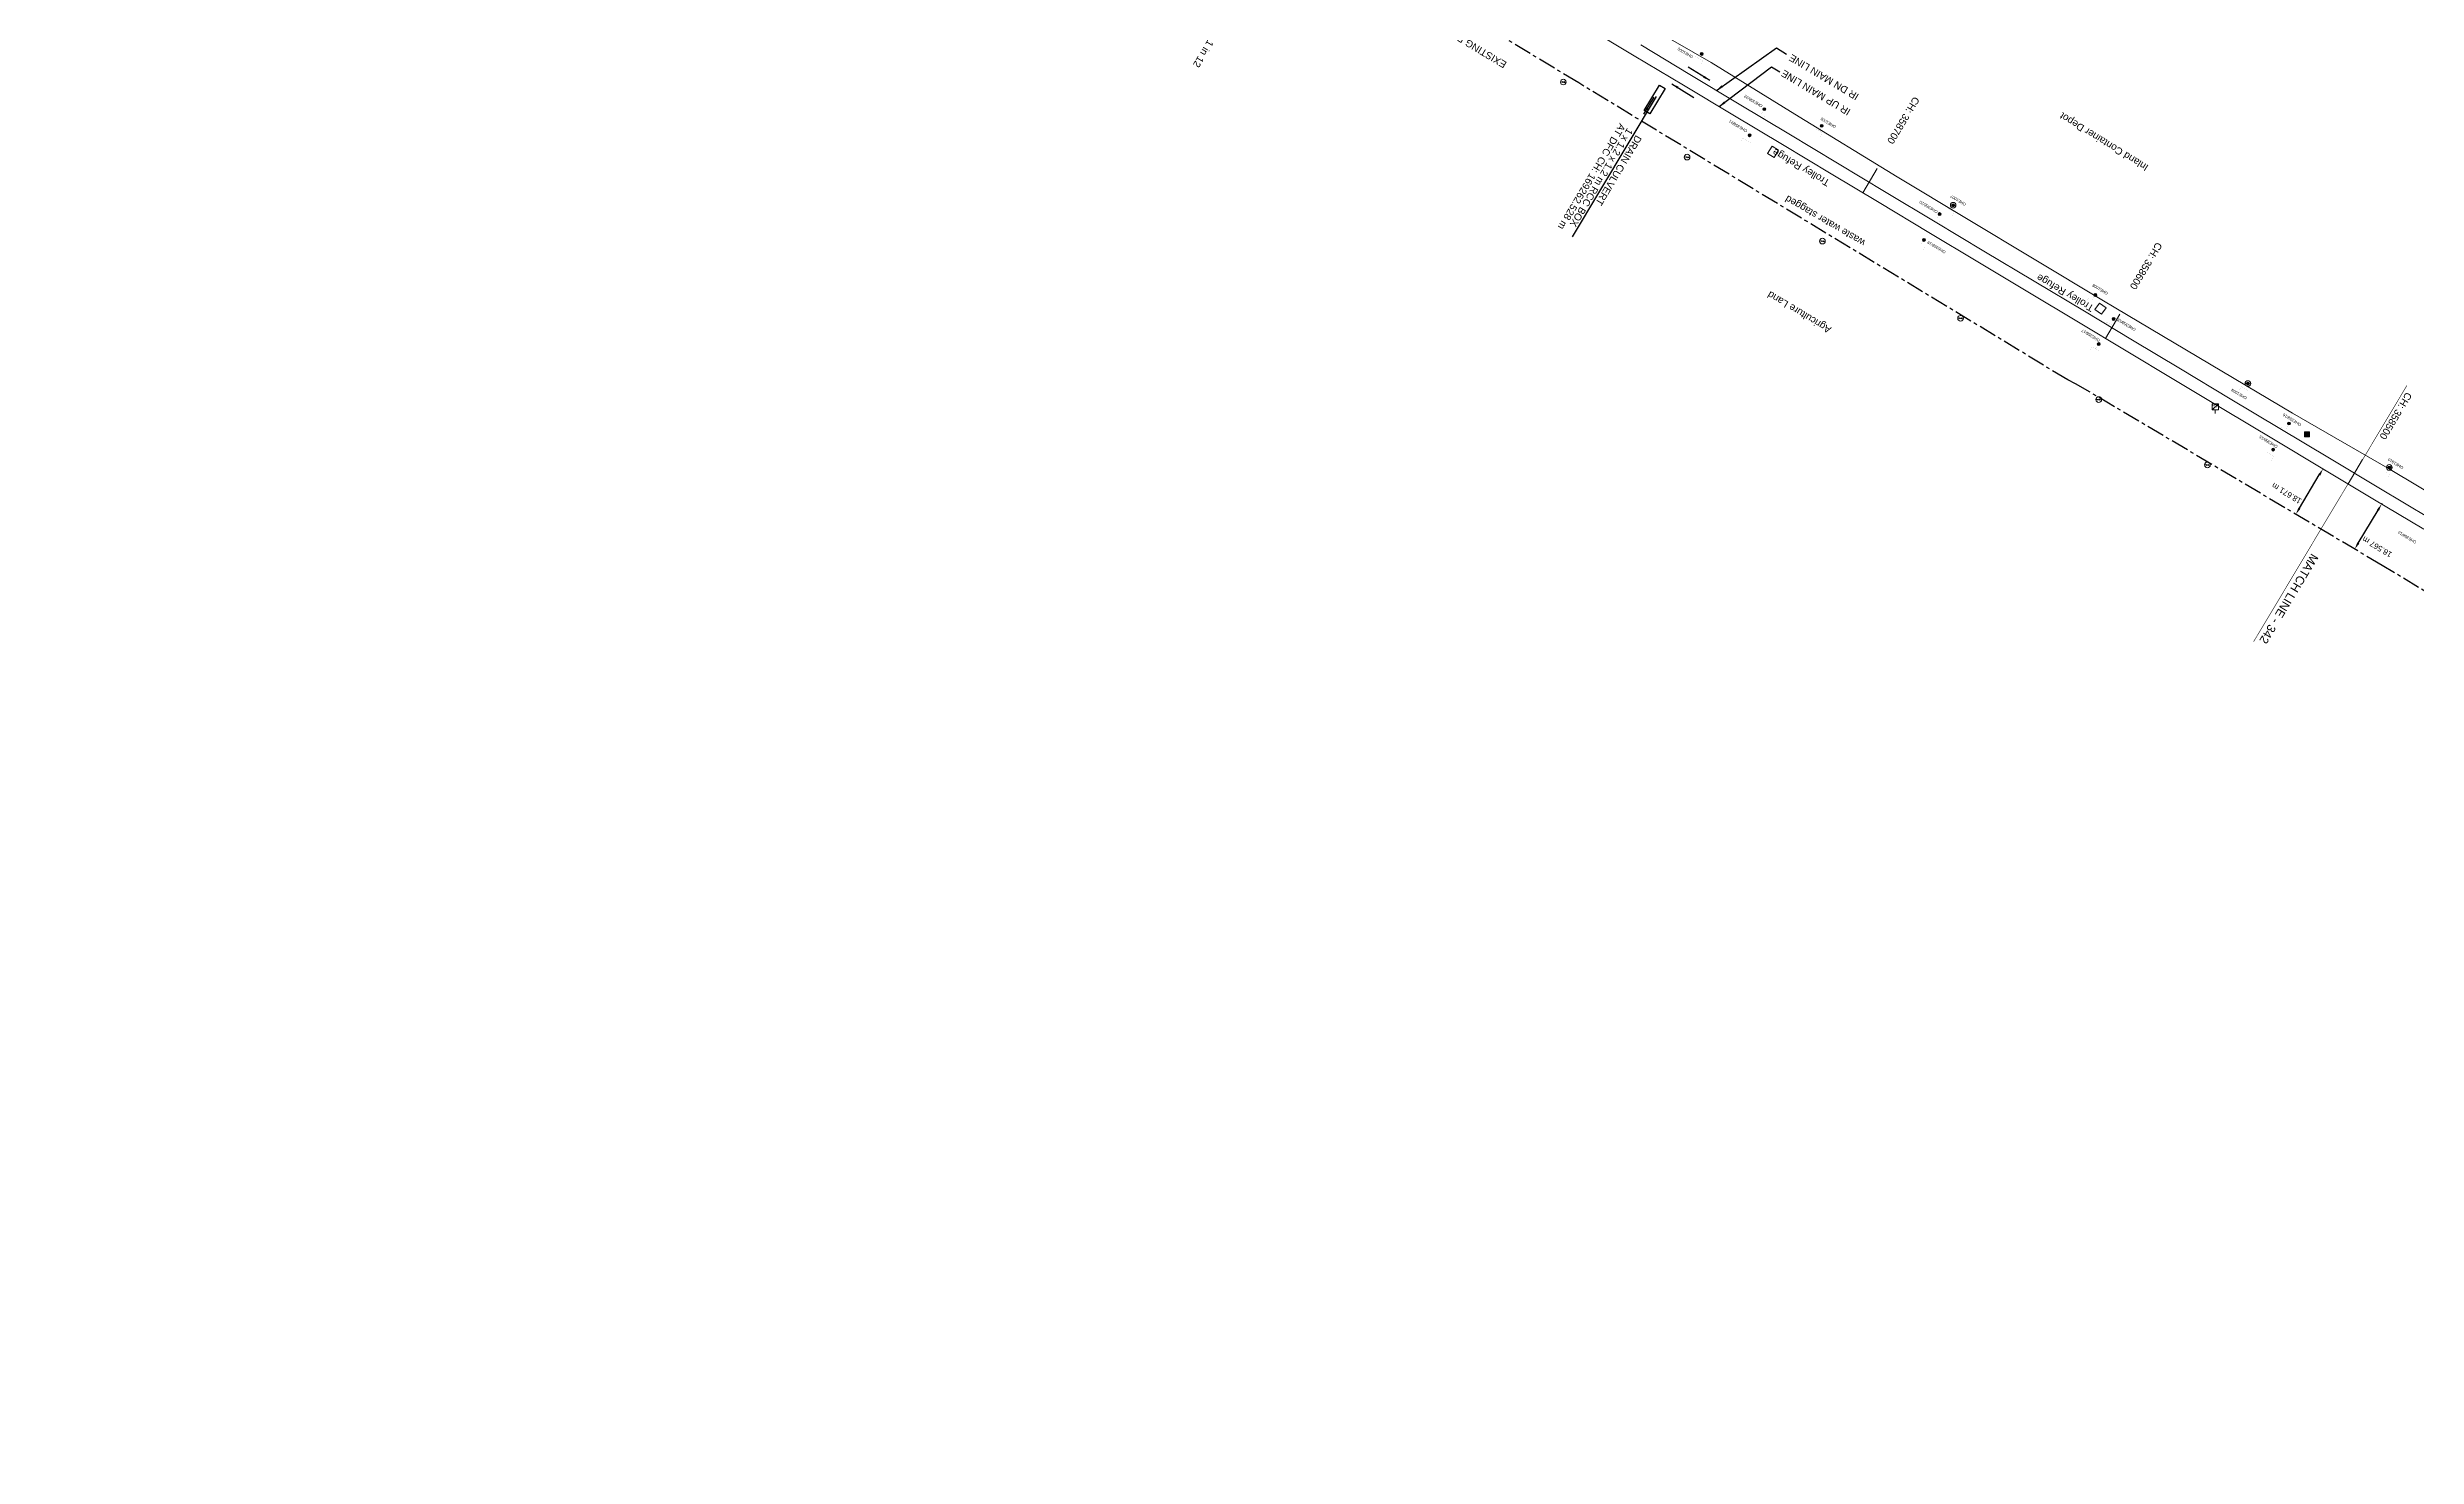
# Model space of a CAD drawing. Header units: metres. Extents: x 593168 to 611286, y 3401475 to 3412398.
# Drawn here: x 594575 to 595412, y 3410675 to 3411173 of the extents above; entities that cross this region are included whole.
import ezdxf
from ezdxf.enums import TextEntityAlignment as Align

# ---------------------------------------------------------------- set-up
doc = ezdxf.new("R2010")
doc.units = ezdxf.units.M
doc.header["$MEASUREMENT"] = 0
doc.linetypes.add('CENTER', pattern=[2, 1.25, -0.25, 0.25, -0.25])
doc.linetypes.add('PHANTOM2', pattern=[1.25, 0.625, -0.125, 0.125, -0.125, 0.125, -0.125])
doc.layers.get('Defpoints').update_dxf_attribs({"lineweight": 0})
for name, color, linetype, lineweight in [('Bench_Mark', 7, 'Continuous', 0), ('DFCC BOUNDARY', 6, 'CENTER', 0), ('Electric Pole', 251, 'Continuous', 0), ('Existing IR Chainage', 7, 'Continuous', 0), ('Existing IR Track', 143, 'Continuous', 0), ('Fence', 251, 'F-LINE', 0), ('IR PROP. DETAILS', 190, 'Continuous', 0), ('OHE MAST', 8, 'Continuous', 0), ('OHE MAST TEXT', 8, 'Continuous', 0), ('Side Details', 251, 'Continuous', 0), ('Text1', 251, 'Continuous', 0), ('Trolley Stand', 251, 'Continuous', 0), ('Water Logged Area', 5, 'Continuous', 0), ('WL', 7, 'Continuous', 0)]:
    doc.layers.add(name, color=color, linetype=linetype, lineweight=lineweight)
for name, color, linetype in [('DRAIN CULVERT', 1, 'Continuous'), ('Existing Railway Boundary', 7, 'CENTER'), ('MATCH LINE', 7, 'Continuous')]:
    doc.layers.add(name, color=color, linetype=linetype)
doc.styles.add('CUT-FILL', font='cut-fill.shx', dxfattribs={"height": 2})
doc.styles.get("Standard").update_dxf_attribs({"font": 'arial.ttf'})
doc.styles.add('Style-Arial', font='arial.ttf')
doc.linetypes.add('F-LINE', pattern='A,0.6,["X",Standard,S=0.3,R=0,X=0,Y=-0.15],0.1', length=0.7)
doc.dimstyles.new('ISO-25', dxfattribs={"dimtxt": 2.5, "dimasz": 2.5, "dimexe": 1.25, "dimexo": 0.625, "dimtad": 1, "dimtxsty": 'Standard', "dimcen": 2.5, "dimadec": 0, "dimazin": 0, "dimtfac": 1, "dimtmove": 0, "dimatfit": 3, "dimfxl": 1, "dimarcsym": 0})
doc.dimstyles.get("Standard").update_dxf_attribs({"dimtxt": 0.18, "dimasz": 0.18, "dimexe": 0.18, "dimexo": 0.0625, "dimgap": 0.09, "dimtad": 0, "dimtih": 1, "dimtoh": 1, "dimdec": 4, "dimzin": 0, "dimdsep": 46, "dimtxsty": 'Standard', "dimcen": 0.09, "dimadec": 0, "dimazin": 0, "dimtfac": 1, "dimtdec": 4, "dimtofl": 0, "dimtmove": 0, "dimatfit": 3, "dimfxl": 1, "dimtolj": 1, "dimtzin": 0, "dimarcsym": 0})

# ---------------------------------------------------------------- blocks, each defined once
blk = doc.blocks.new('EP')
blk.add_hatch(color=8).paths.add_polyline_path([(-0.21, -0.05), (-0.21, 0.16), (-0.93, -0.01), (-0.31, 0.07), (-0.31, -0.19), (0.31, 0), (0.31, -0.24), (0.94, -0.01), (0.41, -0.1), (0.43, 0.15)])
at = {"color": 8}
for p, q in [((-0.93, -0.01), (-0.21, 0.16)), ((-0.31, 0.07), (-0.93, -0.01)), ((-0.31, -0.19), (-0.31, 0.07)), ((0.31, 0), (-0.31, -0.19)), ((-0.21, 0.16), (-0.21, -0.05)), ((-0.21, -0.05), (0.43, 0.15)), ((0.31, -0.24), (0.31, 0)), ((0.43, 0.15), (0.41, -0.1)), ((0.94, -0.01), (0.31, -0.24)), ((0.41, -0.1), (0.94, -0.01))]:
    blk.add_line(p, q, dxfattribs=at)
blk.add_circle((0, 0), 1, dxfattribs=at)
blk = doc.blocks.new('WL')
at = {"layer": 'WL'}
for p, q in [((1.07, 3.42), (-1.06, 3.42)), ((-1.06, 3.42), (-1.06, 1.29)), ((-1.06, 1.29), (1.07, 1.29)), ((0, 1.29), (0, 0)), ((1.07, 1.29), (1.07, 3.42))]:
    blk.add_line(p, q, dxfattribs=at)
blk.add_lwpolyline([(-1.06, 1.29), (1.07, 3.42)], dxfattribs=at)
at = {"layer": 'WL', "style": 'CUT-FILL'}
for s, p in [('W', (-0.08, 3.25)), ('L', (0.61, 2.26))]:
    blk.add_text(s, height=0.739, rotation=180, dxfattribs=at).set_placement(p)
blk = doc.blocks.new('BM')
blk.add_hatch(color=256).paths.add_polyline_path([(-0.88, 0.88), (-0.88, -0.88), (0.88, -0.88), (0.88, 0.88)])
for p, q in [((0.88, 0.88), (-0.88, 0.88)), ((-0.88, 0.88), (-0.88, -0.88)), ((0.88, -0.88), (0.88, 0.88)), ((-0.88, -0.88), (0.88, -0.88))]:
    blk.add_line(p, q)
blk = doc.blocks.new('OHE MAST')
h = blk.add_hatch(color=256)
h.dxf.hatch_style = 1
edge = h.paths.add_edge_path()
edge.add_arc((0, 0), 0.514, 0, 360)
at = {"const_width": 0.01}
for points in [[(1.5, 3.5), (1.5, 2), (-1.5, 2), (-1.5, 3.5)], [(0, 2), (0, 0)]]:
    blk.add_lwpolyline(points, dxfattribs=at)
blk.add_circle((0, 0), 0.514)
blk = doc.blocks.new('*D726')
at = {"layer": 'Defpoints', "color": 0, "linetype": 'ByBlock', "ltscale": 5, "transparency": 16777216}
for p in [(595399.76, 3411011.17), (595400.14, 3411010.94), (595390.6, 3410995.01)]:
    blk.add_point(p, dxfattribs=at)
at = {"layer": 'DFCC BOUNDARY', "color": 0, "linetype": 'ByBlock', "lineweight": -2, "ltscale": 5, "transparency": 16777216}
for p, q in [((595391.51, 3410997.38), (595398.47, 3411009.02)), ((595400.03, 3411011), (595399.65, 3411011.23)), ((595390.5, 3410995.07), (595390.12, 3410995.3))]:
    blk.add_line(p, q, dxfattribs=at)
at = {"layer": 'DFCC BOUNDARY', "color": 0, "linetype": 'ByBlock', "ltscale": 5, "transparency": 16777216}
for points in [[(595398.12, 3411009.24), (595398.83, 3411008.81), (595399.76, 3411011.17)], [(595391.15, 3410997.59), (595391.87, 3410997.17), (595390.22, 3410995.24)]]:
    blk.add_solid(points, dxfattribs=at)
at = {"layer": 'DFCC BOUNDARY', "color": 0, "linetype": 'ByBlock', "ltscale": 5, "transparency": 16777216, "insert": (595398.16, 3410996.04), "char_height": 2, "attachment_point": 5, "rotation": 149, "style": 'Style-Arial'}
blk.add_mtext('\\A1;18.567 m', dxfattribs=at)
blk = doc.blocks.new('TerminatorOpen_0.5')
at = {"color": 0, "linetype": 'ByBlock', "lineweight": -2}
for q in [(-1, 0.25), (-1, 0), (-1, -0.25)]:
    blk.add_line((0, 0), q, dxfattribs=at)
blk = doc.blocks.new('*D727')
at = {"layer": 'Defpoints', "color": 0, "linetype": 'ByBlock', "ltscale": 5, "transparency": 16777216}
for p in [(595379.02, 3411023.58), (595379.79, 3411023.12), (595370.2, 3411007.1)]:
    blk.add_point(p, dxfattribs=at)
at = {"layer": 'DFCC BOUNDARY', "color": 0, "linetype": 'ByBlock', "lineweight": -2, "ltscale": 5, "transparency": 16777216}
for p, q in [((595370.71, 3411009.71), (595377.73, 3411021.44)), ((595379.69, 3411023.18), (595378.91, 3411023.65)), ((595370.09, 3411007.16), (595369.32, 3411007.63))]:
    blk.add_line(p, q, dxfattribs=at)
at = {"layer": 'DFCC BOUNDARY', "color": 0, "linetype": 'ByBlock', "ltscale": 5, "transparency": 16777216}
for points in [[(595377.38, 3411021.65), (595378.09, 3411021.22), (595379.02, 3411023.58)], [(595370.35, 3411009.92), (595371.07, 3411009.49), (595369.43, 3411007.56)]]:
    blk.add_solid(points, dxfattribs=at)
at = {"layer": 'DFCC BOUNDARY', "color": 0, "linetype": 'ByBlock', "ltscale": 5, "transparency": 16777216, "insert": (595366.17, 3411014.96), "char_height": 2, "attachment_point": 5, "rotation": 149, "style": 'Style-Arial'}
blk.add_mtext('\\A1;18.671 m', dxfattribs=at)

msp = doc.modelspace()

# ---------------------------------------------------------------- linework, layer by layer
at = {"layer": 'DRAIN CULVERT'}
msp.add_lwpolyline([(595141.1839, 3411149.0134), (595139.1241, 3411150.2452), (595144.501, 3411159.2185), (595146.5608, 3411157.9867)], close=True, dxfattribs=at)
msp.add_lwpolyline([(595113.7914, 3411105.5309), (595143.4394, 3411155.1055)], dxfattribs=at)
at = {"layer": 'Existing IR Chainage', "color": 7, "linetype": 'Continuous', "lineweight": 13, "flags": 128}
for points in [[(595221.5046, 3411129.7234), (595216.36, 3411121.1483)], [(595307.2623, 3411078.289), (595302.1182, 3411069.7136)], [(595393.0138, 3411026.8593), (595387.8768, 3411018.2796)]]:
    msp.add_lwpolyline(points, dxfattribs=at)
at = {"layer": 'Existing IR Track', "flags": 128}
for points in [[(595414.6122, 3411002.2767), (595396.6188, 3411013.0454), (595379.0014, 3411023.5936), (595361.4992, 3411034.0728), (595343.9608, 3411044.6035), (595326.3644, 3411055.1691), (595309.4584, 3411065.3105), (595292.5914, 3411075.4284), (595274.7357, 3411086.1377), (595256.9923, 3411096.7797), (595239.7101, 3411107.1437), (595222.1813, 3411117.6558), (595205.2129, 3411127.836), (595187.9676, 3411138.1823), (595170.4526, 3411148.6838), (595153.0419, 3411159.1229), (595135.6096, 3411169.5778), (595118.195, 3411180.0221)], [(595416.8754, 3411006.0579), (595398.7854, 3411016.9032), (595381.2714, 3411027.3875), (595363.7604, 3411037.8699), (595346.2196, 3411048.3803), (595328.6906, 3411058.8835), (595311.7081, 3411069.0705), (595294.7255, 3411079.2575), (595276.9826, 3411089.8931), (595259.2038, 3411100.5503), (595241.9659, 3411110.9127), (595224.7101, 3411121.2857), (595207.4821, 3411131.6284), (595190.255, 3411141.9704), (595172.7274, 3411152.4847), (595155.2244, 3411162.9841), (595137.8938, 3411173.3941)]]:
    msp.add_lwpolyline(points, dxfattribs=at)
at = {"layer": 'Existing Railway Boundary', "ltscale": 5}
msp.add_lwpolyline([(595669.8324, 3410826.98), (595399.9234, 3410989.4837), (595291.6104, 3411053.682), (595288.8058, 3411055.0412), (595115.987, 3411159.9478), (595049.0891, 3411200.4805), (595006.8535, 3411223.7719), (594961.2843, 3411250.8487), (594295.035, 3411650.4615)], dxfattribs=at)
at = {"layer": 'Fence'}
msp.add_lwpolyline([(595986.0252, 3410674.6093), (595935.6624, 3410705.3408), (595898.6824, 3410727.4854), (595863.0026, 3410748.7516), (595828.111, 3410769.5342), (595796.2128, 3410788.4877), (595759.7379, 3410810.1088), (595723.2335, 3410832.0475), (595687.0309, 3410853.5815), (595649.8777, 3410875.916), (595611.2865, 3410898.9071), (595580.9885, 3410916.5931), (595512.5764, 3410957.996), (595476.5661, 3410979.361), (595402.8039, 3411023.3737), (595368.2592, 3411043.3332), (595301.4084, 3411083.0248), (595228.5864, 3411126.7737), (595192.3758, 3411148.8751), (595162.8088, 3411167.1177), (595123.0253, 3411190.129), (595110.9292, 3411198.7494)], dxfattribs=at)
at = {"layer": 'MATCH LINE', "linetype": 'PHANTOM2', "ltscale": 15, "const_width": 0.2}
msp.add_lwpolyline([(595408.6942, 3411053.0485), (595354.5039, 3410962.5406)], dxfattribs=at)
at = {"layer": 'Trolley Stand'}
for points in [[(595186.6517, 3411136.1576, 257.1657), (595185.0303, 3411133.557, 257.0928), (595182.7737, 3411135.0143, 257.0278), (595184.3956, 3411137.6157, 257.0278)], [(595300.7524, 3411078.2812, 257.3377), (595298.3607, 3411079.8624, 257.3207), (595300.0358, 3411082.0882, 257.3427), (595302.4275, 3411080.507, 257.3427)]]:
    msp.add_polyline3d(points, close=True, dxfattribs=at)

# ---------------------------------------------------------------- block references
at = {"layer": 'Bench_Mark'}
msp.add_blockref('BM', (595373.322, 3411035.789, 257.107), dxfattribs=at)
at = {"layer": 'Electric Pole', "xscale": 0.9997078269980546, "yscale": 0.9997078269980546, "zscale": 0.9997078269980546}
for p in [(595110.5468, 3411160.2689, 255.4642), (595154.2877, 3411133.7404, 255.4592), (595248.3309, 3411116.7476, 256.7379), (595202.1173, 3411104.0623, 255.5962), (595250.9465, 3411076.8032, 257.4167), (595352.478, 3411053.7243, 258.3234), (595299.7772, 3411048.08, 255.7931), (595338.1828, 3411024.9946, 257.8955), (595402.4587, 3411024.0853, 256.8938)]:
    msp.add_blockref('EP', p, dxfattribs=at)
at = {"layer": 'OHE MAST', "rotation": 149.0208306544456}
for p in [(595159.47, 3411170.1899), (595181.5834, 3411150.6892), (595176.3929, 3411141.4726), (595201.8903, 3411144.7947), (595248.3309, 3411116.7476), (595243.524, 3411113.6294), (595238.0083, 3411104.481), (595298.568, 3411085.019), (595305.0108, 3411076.549), (595299.7692, 3411067.704), (595352.478, 3411053.7243), (595366.9962, 3411039.6144), (595361.4262, 3411030.3926), (595402.4587, 3411024.0853)]:
    msp.add_blockref('OHE MAST', p, dxfattribs=at)
at = {"layer": 'WL', "xscale": 0.9997078269980546, "yscale": 0.9997078269980546, "zscale": 0.9997078269980546}
msp.add_blockref('WL', (595340.9766, 3411043.158, 256.7459), dxfattribs=at)

# ---------------------------------------------------------------- texts
at = {"layer": 'DRAIN CULVERT'}
for s, p in [('AT DFC CH: 169262.528 m', (595130.5179, 3411145.897)), ('1 x 1.2 x 1.2 m RCC BOX', (595133.2107, 3411144.214)), ('DRAIN CULVERT', (595136.259, 3411141.7346))]:
    msp.add_text(s, height=2.5, rotation=239.0783612, dxfattribs=at).set_placement(p)
at = {"layer": 'Existing IR Chainage', "color": 7, "lineweight": 0, "char_height": 2.5, "attachment_point": 6, "line_spacing_factor": 0.60036, "style": 'Style-Arial'}
for s, insert, rotation in [('CH: 358700', (595225.9347, 3411138.7272), 239.0383832), ('CH: 358600', (595311.6918, 3411087.2931), 239.0418886), ('CH: 358500', (595399.9485, 3411034.2976), 239.0895556)]:
    msp.add_mtext(s, dxfattribs=dict(at, insert=insert, rotation=rotation))
at = {"layer": 'Existing IR Track', "color": 7, "lineweight": -3}
for s, p in [('IR DN MAIN LINE', (595190.6654, 3411169.1686)), ('IR UP MAIN LINE', (595187.8879, 3411163.6725))]:
    msp.add_text(s, height=2.5, rotation=149, dxfattribs=at).set_placement(p, align=Align.MIDDLE_RIGHT)
at = {"layer": 'Existing Railway Boundary', "linetype": 'Continuous', "ltscale": 5}
msp.add_text('EXISTING RAILWAY BOUNDARY', height=2.5, rotation=149, dxfattribs=at).set_placement((595044.7038, 3411194.8439, 613.7163), align=Align.RIGHT)
at = {"layer": 'IR PROP. DETAILS', "style": 'Style-Arial'}
msp.add_text('AT CH: 1615.00m F/CSB 1 in 12', height=2.5, rotation=239.1376746, dxfattribs=at).set_placement((595005.552, 3411209.8668))
at = {"layer": 'MATCH LINE', "linetype": 'Continuous'}
msp.add_text('MATCH LINE - 342', height=3, rotation=239.0346667, dxfattribs=at).set_placement((595374.977, 3410993.9125))
at = {"layer": 'OHE MAST TEXT'}
for s, p in [('OHE1005', (595156.5425, 3411169.3927, 258.403)), ('OHE358/22', (595181.0871, 3411152.0645, 259.237)), ('OHE358/21', (595175.7033, 3411143.2476, 259.283)), ('OHE1006', (595207.0239, 3411144.7176, 260.467)), ('OHE358/20', (595243.0005, 3411114.7013, 256.779)), ('OHE1007', (595252.9659, 3411117.3163, 256.738)), ('OHE358/19', (595245.8248, 3411100.4561, 256.743)), ('OHE1008', (595303.1149, 3411085.8626, 256.85)), ('OHE358/18', (595312.9719, 3411073.0701, 257.784)), ('OHE358/17', (595300.3218, 3411069.2844, 257.924)), ('OHE1009', (595352.2249, 3411048.8814, 258.323)), ('OHE358/16', (595371.456, 3411039.5065, 254.972)), ('OHE358/15', (595363.1186, 3411031.7314, 254.848)), ('OHE1010', (595407.5956, 3411024.2925, 256.894)), ('OHE358/13', (595412.176, 3410997.9431, 257.02))]:
    msp.add_text(s, height=1, rotation=149, dxfattribs=at).set_placement(p)
at = {"layer": 'Side Details'}
msp.add_text('Agriculture Land', height=2.5, rotation=149, dxfattribs=at).set_placement((595205.4783, 3411073.4357, 156.3202))
at = {"layer": 'Text1', "color": 7}
msp.add_text('Inland Container Depot', height=2.5, rotation=148.3469028, dxfattribs=at).set_placement((595317.5612, 3411130.7793, 156.3202))
at = {"layer": 'Text1'}
for p in [(595204.9911, 3411125.4164, -0.5208), (595298.3353, 3411081.111, -0.5208)]:
    msp.add_text('Trolley Refuge', height=2.5, rotation=149.7733763, dxfattribs=at).set_placement(p)
at = {"layer": 'Water Logged Area'}
msp.add_text('waste water stagged', height=2.5, rotation=149.7733763, dxfattribs=at).set_placement((595217.5183, 3411104.21))

# ---------------------------------------------------------------- dimensions: what is measured, and where the dimension line sits
at = {"layer": 'DFCC BOUNDARY', "color": 7, "linetype": 'ByBlock', "ltscale": 5}
for base, p1, p2, angle, picture, middle in [((595379.0188, 3411023.5832), (595370.2014, 3411007.1003), (595379.7928, 3411023.1197), 59.0895556, '*D727', (595366.1672, 3411014.9592)), ((595399.7584, 3411011.1665), (595390.6049, 3410995.0069), (595400.1396, 3411010.9383), 59.1002318, '*D726', (595398.156, 3410996.0368))]:
    dim = msp.add_linear_dim(base=base, p1=p1, p2=p2, angle=angle, dimstyle='Standard', override={"dimtxt": 2, "dimasz": 2.5, "dimexe": 0.125, "dimexo": 0.125, "dimgap": 0.125, "dimtad": 1, "dimtih": 0, "dimtoh": 0, "dimdec": 3, "dimzin": 11, "dimpost": ' m', "dimtxsty": 'Style-Arial', "dimsah": 1, "dimadec": 4, "dimazin": 3, "dimtmove": 2, "dimatfit": 1, "dimldrblk": 'TerminatorOpen_0.5', "dimfrac": 2, "dimtzin": 11}, dxfattribs=at)
    dim.commit()
    dim.dimension.update_dxf_attribs({"geometry": picture, "text_midpoint": middle, "dimtype": 129, "text_rotation": 149})

# ---------------------------------------------------------------- leaders
at = {"layer": 'DRAIN CULVERT'}
msp.add_leader([(595138.9617, 3411148.9574, 0.011), (595142.6609, 3411154.9632, -0.0165)], dimstyle='ISO-25', override={"dimtxt": 3, "dimasz": 2.5, "dimgap": 0.625, "dimtad": 0, "dimdec": 3, "dimzin": 2, "dimtdec": 3}, dxfattribs=at)
at = {"layer": 'Existing IR Track', "color": 7, "lineweight": -3}
for points, override in [([(595164.684, 3411157.3096), (595185.8796, 3411172.3589), (595189.4766, 3411170.1341)], {"dimtxt": 3, "dimasz": 2.5, "dimgap": 0.625, "dimtad": 0, "dimdec": 3, "dimzin": 2, "dimtdec": 3}), ([(595148.8818, 3411159.6248), (595156.7196, 3411154.8664)], {"dimtxt": 3, "dimasz": 2.5, "dimtad": 0, "dimdec": 3, "dimzin": 2, "dimtdec": 3}), ([(595162.3182, 3411160.8301), (595154.6367, 3411165.5451)], {"dimtxt": 3, "dimasz": 2.5, "dimtad": 0, "dimdec": 3, "dimzin": 2, "dimtdec": 3}), ([(595165.6362, 3411151.5716), (595184.1203, 3411165.684), (595187.093, 3411163.9054)], {"dimtxt": 3, "dimasz": 2.5, "dimgap": 0.625, "dimtad": 0, "dimdec": 3, "dimzin": 2, "dimtdec": 3})]:
    msp.add_leader(points, dimstyle='ISO-25', override=override, dxfattribs=at)

doc.saveas('drawing.dxf')
